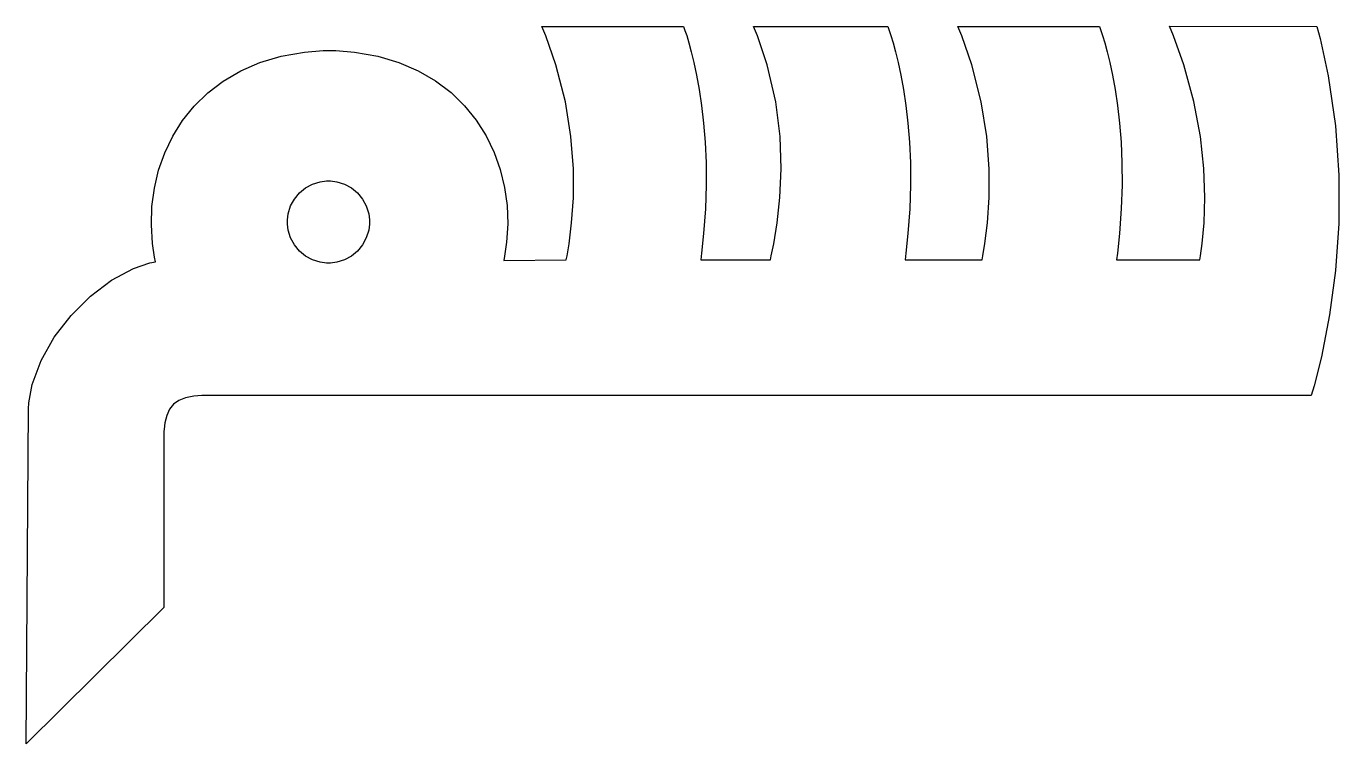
# Model space of a CAD drawing. Header units: millimetres. Extents: x -4.2 to 10.4, y -3.7 to 12.4.
# Drawn here: x -3.51 to 8.55, y -3.65 to 2.94 of the extents above; entities that cross this region are included whole.
import ezdxf

# ---------------------------------------------------------------- set-up
doc = ezdxf.new("R2010")
doc.units = ezdxf.units.MM
doc.layers.get('0').update_dxf_attribs({"linetype": 'CONTINUOUS'})

msp = doc.modelspace()

# ---------------------------------------------------------------- linework, layer by layer
at = {"color": 142}
for p, q in [((1.26666, 2.84831), (1.22998, 2.93485)), ((1.22998, 2.93485), (2.53065, 2.93485)), ((2.53065, 2.93485), (2.53435, 2.92524)), ((2.53435, 2.92524), (2.5446, 2.89665)), ((2.5446, 2.89665), (2.56028, 2.84956)), ((3.21208, 2.84858), (3.17557, 2.93485)), ((3.17557, 2.93485), (4.40869, 2.93485)), ((4.40869, 2.93485), (4.41238, 2.92524)), ((4.41238, 2.92524), (4.42264, 2.89665)), ((4.42264, 2.89665), (4.43832, 2.84961)), ((5.08996, 2.84836), (5.05333, 2.93485)), ((5.05333, 2.93485), (6.35357, 2.93485)), ((6.35357, 2.93485), (6.35726, 2.92524)), ((6.35726, 2.92524), (6.36751, 2.89665)), ((6.36751, 2.89665), (6.38314, 2.84961)), ((7.03597, 2.84912), (6.99924, 2.93576)), ((6.99924, 2.93576), (8.35357, 2.93485)), ((8.35357, 2.93485), (8.38439, 2.82226)), ((1.35889, 2.581), (1.26666, 2.84831)), ((2.56028, 2.84956), (2.58003, 2.78461)), ((2.58003, 2.78461), (2.60265, 2.70221)), ((3.30154, 2.58111), (3.21208, 2.84858)), ((4.43832, 2.84961), (4.45806, 2.78461)), ((4.45806, 2.78461), (4.48068, 2.70221)), ((5.18213, 2.58128), (5.08996, 2.84836)), ((6.38314, 2.84961), (6.40294, 2.78467)), ((6.40294, 2.78467), (6.42557, 2.70226)), ((7.13032, 2.58231), (7.03597, 2.84912)), ((8.38439, 2.82226), (8.45742, 2.47906)), ((-1.36193, 2.60215), (-1.16677, 2.65994)), ((-1.16677, 2.65994), (-0.953885, 2.69754)), ((-0.953885, 2.69754), (-0.780761, 2.71224)), ((-0.780761, 2.71224), (-0.722982, 2.71326)), ((-0.722982, 2.71326), (-0.665365, 2.71229)), ((-0.665365, 2.71229), (-0.492567, 2.6976)), ((-0.492567, 2.6976), (-0.280003, 2.66015)), ((-0.280003, 2.66015), (-0.085124, 2.6026)), ((2.60265, 2.70221), (2.62696, 2.60286)), ((4.48068, 2.70221), (4.50499, 2.60292)), ((6.42557, 2.70226), (6.44982, 2.60297)), ((-1.53933, 2.52588), (-1.36193, 2.60215)), ((-0.085124, 2.6026), (0.092068, 2.52664)), ((1.44547, 2.24169), (1.35889, 2.581)), ((2.62696, 2.60286), (2.65164, 2.48708)), ((3.38043, 2.24197), (3.30154, 2.58111)), ((4.50499, 2.60292), (4.52968, 2.48719)), ((5.26861, 2.24224), (5.18213, 2.58128)), ((6.44982, 2.60297), (6.4745, 2.48725)), ((7.22293, 2.24333), (7.13032, 2.58231)), ((-1.84142, 2.32443), (-1.69911, 2.43278)), ((-1.69911, 2.43278), (-1.53933, 2.52588)), ((0.092068, 2.52664), (0.251736, 2.43392)), ((0.251736, 2.43392), (0.393935, 2.32607)), ((2.65164, 2.48708), (2.67551, 2.35542)), ((4.52968, 2.48719), (4.55354, 2.35553)), ((6.4745, 2.48725), (6.49843, 2.35562)), ((8.45742, 2.47906), (8.52317, 2.02171)), ((-1.96625, 2.20264), (-1.84142, 2.32443)), ((0.393935, 2.32607), (0.518826, 2.20481)), ((2.67551, 2.35542), (2.69737, 2.20839)), ((4.55354, 2.35553), (4.57542, 2.2085)), ((6.49843, 2.35562), (6.52024, 2.20865)), ((-2.07379, 2.06896), (-1.96625, 2.20264)), ((0.518826, 2.20481), (0.626411, 2.07183)), ((1.49642, 1.92199), (1.44547, 2.24169)), ((2.69737, 2.20839), (2.71588, 2.04644)), ((3.42057, 1.92236), (3.38043, 2.24197)), ((4.57542, 2.2085), (4.59392, 2.0466)), ((5.31956, 1.92275), (5.26861, 2.24224)), ((6.52024, 2.20865), (6.53874, 2.04676)), ((7.28256, 1.92378), (7.22293, 2.24333)), ((-2.16407, 1.92512), (-2.07379, 2.06896)), ((0.626411, 2.07183), (0.716906, 1.92871)), ((2.71588, 2.04644), (2.72993, 1.87011)), ((4.59392, 2.0466), (4.60796, 1.87028)), ((6.53874, 2.04676), (6.55279, 1.8705)), ((8.52317, 2.02171), (8.5541, 1.56808)), ((-2.23719, 1.77274), (-2.16407, 1.92512)), ((0.716906, 1.92871), (0.79031, 1.77718)), ((1.5185, 1.62674), (1.49642, 1.92199)), ((2.72993, 1.87011), (2.73817, 1.6799)), ((3.43028, 1.62722), (3.42057, 1.92236)), ((4.60796, 1.87028), (4.61621, 1.68013)), ((5.34164, 1.62765), (5.31956, 1.92275)), ((6.55279, 1.8705), (6.56104, 1.68039)), ((7.31456, 1.62864), (7.28256, 1.92378)), ((-2.29329, 1.6135), (-2.23719, 1.77274)), ((0.79031, 1.77718), (0.846733, 1.61882)), ((-2.33247, 1.44911), (-2.29329, 1.6135)), ((0.846733, 1.61882), (0.886339, 1.4554)), ((1.51844, 1.361), (1.5185, 1.62674)), ((2.73817, 1.6799), (2.73942, 1.47629)), ((3.41786, 1.36155), (3.43028, 1.62722)), ((4.61621, 1.68013), (4.61751, 1.47657)), ((5.34153, 1.36203), (5.34164, 1.62765)), ((6.56104, 1.68039), (6.56233, 1.47689)), ((7.32443, 1.3629), (7.31456, 1.62864)), ((-2.35482, 1.2812), (-2.33247, 1.44911)), ((-0.999783, 1.40489), (-0.943901, 1.45101)), ((-0.943901, 1.45101), (-0.879775, 1.48583)), ((-0.879775, 1.48583), (-0.808865, 1.50782)), ((-0.808865, 1.50782), (-0.75179, 1.51546)), ((-0.75179, 1.51546), (-0.732747, 1.51546)), ((-0.732747, 1.51546), (-0.713758, 1.51546)), ((-0.713758, 1.51546), (-0.656685, 1.50782)), ((-0.656685, 1.50782), (-0.585775, 1.48583)), ((-0.585775, 1.48583), (-0.521647, 1.45101)), ((-0.521647, 1.45101), (-0.465767, 1.40489)), ((0.886339, 1.4554), (0.909125, 1.28852)), ((2.73942, 1.47629), (2.73242, 1.25987)), ((4.61751, 1.47657), (4.61051, 1.2602)), ((6.56233, 1.47689), (6.55539, 1.26052)), ((8.5541, 1.56808), (8.5535, 1.12359)), ((-1.08073, 1.28488), (-1.0459, 1.34901)), ((-1.0459, 1.34901), (-0.999783, 1.40489)), ((-0.465767, 1.40489), (-0.41965, 1.34901)), ((-0.41965, 1.34901), (-0.384819, 1.28488)), ((1.50299, 1.12972), (1.51844, 1.361)), ((3.3916, 1.13021), (3.41786, 1.36155)), ((5.32607, 1.13075), (5.34153, 1.36203)), ((7.31765, 1.13146), (7.32443, 1.3629)), ((-2.3604, 1.11138), (-2.35482, 1.2812)), ((-1.11035, 1.1569), (-1.1027, 1.21398)), ((-1.1027, 1.21398), (-1.08073, 1.28488)), ((-0.384819, 1.28488), (-0.362847, 1.21398)), ((-0.362847, 1.21398), (-0.355143, 1.1569)), ((0.909125, 1.28852), (0.91531, 1.1199)), ((2.73242, 1.25987), (2.71604, 1.03109)), ((4.61051, 1.2602), (4.59413, 1.03141)), ((6.55539, 1.26052), (6.53901, 1.03179)), ((-2.34933, 0.941407), (-2.3604, 1.11138)), ((-1.11035, 1.13786), (-1.11035, 1.1569)), ((-1.11035, 1.11887), (-1.11035, 1.13786)), ((-1.1027, 1.06179), (-1.11035, 1.11887)), ((-0.355143, 1.11887), (-0.362847, 1.06179)), ((-0.355143, 1.1569), (-0.355143, 1.13786)), ((-0.355143, 1.13786), (-0.355143, 1.11887)), ((0.91531, 1.1199), (0.904893, 0.951118)), ((1.47889, 0.937771), (1.50299, 1.12972)), ((3.35986, 0.93826), (3.3916, 1.13021)), ((5.30197, 0.938747), (5.32607, 1.13075)), ((7.29969, 0.939344), (7.31765, 1.13146)), ((8.5535, 1.12359), (8.52453, 0.693631)), ((-1.08073, 0.990886), (-1.1027, 1.06179)), ((-1.0459, 0.926758), (-1.08073, 0.990886)), ((-0.384819, 0.990886), (-0.41965, 0.926758)), ((-0.362847, 1.06179), (-0.384819, 0.990886)), ((2.71604, 1.03109), (2.69689, 0.850424)), ((4.59413, 1.03141), (4.57503, 0.850803)), ((6.53901, 1.03179), (6.51992, 0.851238)), ((-2.33062, 0.814561), (-2.34933, 0.941407)), ((-0.999783, 0.870876), (-1.0459, 0.926758)), ((-0.943901, 0.824761), (-0.999783, 0.870876)), ((-0.465767, 0.870876), (-0.521647, 0.824761)), ((-0.41965, 0.926758), (-0.465767, 0.870876)), ((0.904893, 0.951118), (0.886774, 0.825304)), ((1.46018, 0.826878), (1.47889, 0.937771)), ((2.69689, 0.850424), (2.68892, 0.790419)), ((3.33832, 0.827419), (3.35986, 0.93826)), ((4.57503, 0.850803), (4.56706, 0.790799)), ((5.28326, 0.827746), (5.30197, 0.938747)), ((6.51992, 0.851238), (6.51193, 0.791233)), ((7.28331, 0.828125), (7.29969, 0.939344)), ((-2.52387, 0.710721), (-2.37332, 0.763346)), ((-2.37332, 0.763346), (-2.32167, 0.77284)), ((-2.32167, 0.77284), (-2.33062, 0.814561)), ((-0.879775, 0.789931), (-0.943901, 0.824761)), ((-0.808865, 0.767958), (-0.879775, 0.789931)), ((-0.75179, 0.760254), (-0.808865, 0.767958)), ((-0.732747, 0.760254), (-0.75179, 0.760254)), ((-0.713758, 0.760254), (-0.732747, 0.760254)), ((-0.656685, 0.767958), (-0.713758, 0.760254)), ((-0.585775, 0.789931), (-0.656685, 0.767958)), ((-0.521647, 0.824761), (-0.585775, 0.789931)), ((0.886774, 0.825304), (0.878039, 0.783908)), ((0.878039, 0.783908), (1.45285, 0.790147)), ((1.45285, 0.790147), (1.46018, 0.826878)), ((2.68892, 0.790419), (3.33094, 0.790528)), ((3.33094, 0.790528), (3.33832, 0.827419)), ((4.56706, 0.790799), (5.27593, 0.790961)), ((5.27593, 0.790961), (5.28326, 0.827746)), ((6.51193, 0.791233), (7.27599, 0.791396)), ((7.27599, 0.791396), (7.28331, 0.828125)), ((-2.72624, 0.602701), (-2.52387, 0.710721)), ((8.52453, 0.693631), (8.4706, 0.283529)), ((-2.92063, 0.456543), (-2.72624, 0.602701)), ((-3.09896, 0.279893), (-2.92063, 0.456543)), ((-3.25304, 0.080404), (-3.09896, 0.279893)), ((8.4706, 0.283529), (8.39492, -0.101346)), ((-3.37472, -0.134223), (-3.25304, 0.080404)), ((8.39492, -0.101346), (8.32736, -0.368056)), ((-3.45594, -0.356392), (-3.37472, -0.134223)), ((-3.48708, -0.522732), (-3.45594, -0.356392)), ((-2.04644, -0.47781), (-2.10878, -0.50255)), ((-1.96881, -0.462403), (-2.04644, -0.47781)), ((-1.89794, -0.456272), (-1.96881, -0.462403)), ((-1.87429, -0.455729), (-1.89794, -0.456272)), ((8.30078, -0.455729), (-1.87429, -0.455729)), ((8.32736, -0.368056), (8.30078, -0.455729)), ((-3.51047, -3.65494), (-3.48844, -0.57845)), ((-3.48844, -0.57845), (-3.48708, -0.522732)), ((-2.19374, -0.582249), (-2.2194, -0.638292)), ((-2.15733, -0.537164), (-2.19374, -0.582249)), ((-2.10878, -0.50255), (-2.15733, -0.537164)), ((-2.23594, -0.705892), (-2.24354, -0.765571)), ((-2.2194, -0.638292), (-2.23594, -0.705892)), ((-2.24354, -0.765571), (-2.24485, -0.78559)), ((-2.24485, -0.78559), (-2.24485, -2.40494)), ((-2.24485, -2.40494), (-3.51047, -3.65494))]:
    msp.add_line(p, q, dxfattribs=at)
at = {"color": 0}
for p, q in [((1.26666, 2.84831), (1.22998, 2.93485)), ((1.22998, 2.93485), (2.53065, 2.93485)), ((2.53065, 2.93485), (2.53435, 2.92524)), ((2.53435, 2.92524), (2.5446, 2.89665)), ((2.5446, 2.89665), (2.56028, 2.84956)), ((3.21208, 2.84858), (3.17557, 2.93485)), ((3.17557, 2.93485), (4.40869, 2.93485)), ((4.40869, 2.93485), (4.41238, 2.92524)), ((4.41238, 2.92524), (4.42264, 2.89665)), ((4.42264, 2.89665), (4.43832, 2.84961)), ((5.08996, 2.84836), (5.05333, 2.93485)), ((5.05333, 2.93485), (6.35357, 2.93485)), ((6.35357, 2.93485), (6.35726, 2.92524)), ((6.35726, 2.92524), (6.36751, 2.89665)), ((6.36751, 2.89665), (6.38314, 2.84961)), ((7.03597, 2.84912), (6.99924, 2.93576)), ((6.99924, 2.93576), (8.35357, 2.93485)), ((8.35357, 2.93485), (8.38439, 2.82226)), ((1.35889, 2.581), (1.26666, 2.84831)), ((2.56028, 2.84956), (2.58003, 2.78461)), ((2.58003, 2.78461), (2.60265, 2.70221)), ((3.30154, 2.58111), (3.21208, 2.84858)), ((4.43832, 2.84961), (4.45806, 2.78461)), ((4.45806, 2.78461), (4.48068, 2.70221)), ((5.18213, 2.58128), (5.08996, 2.84836)), ((6.38314, 2.84961), (6.40294, 2.78467)), ((6.40294, 2.78467), (6.42557, 2.70226)), ((7.13032, 2.58231), (7.03597, 2.84912)), ((8.38439, 2.82226), (8.45742, 2.47906)), ((-1.36193, 2.60215), (-1.16677, 2.65994)), ((-1.16677, 2.65994), (-0.953885, 2.69754)), ((-0.953885, 2.69754), (-0.780761, 2.71224)), ((-0.780761, 2.71224), (-0.722982, 2.71326)), ((-0.722982, 2.71326), (-0.665365, 2.71229)), ((-0.665365, 2.71229), (-0.492567, 2.6976)), ((-0.492567, 2.6976), (-0.280003, 2.66015)), ((-0.280003, 2.66015), (-0.085124, 2.6026)), ((2.60265, 2.70221), (2.62696, 2.60286)), ((4.48068, 2.70221), (4.50499, 2.60292)), ((6.42557, 2.70226), (6.44982, 2.60297)), ((-1.53933, 2.52588), (-1.36193, 2.60215)), ((-0.085124, 2.6026), (0.092068, 2.52664)), ((1.44547, 2.24169), (1.35889, 2.581)), ((2.62696, 2.60286), (2.65164, 2.48708)), ((3.38043, 2.24197), (3.30154, 2.58111)), ((4.50499, 2.60292), (4.52968, 2.48719)), ((5.26861, 2.24224), (5.18213, 2.58128)), ((6.44982, 2.60297), (6.4745, 2.48725)), ((7.22293, 2.24333), (7.13032, 2.58231)), ((-1.84142, 2.32443), (-1.69911, 2.43278)), ((-1.69911, 2.43278), (-1.53933, 2.52588)), ((0.092068, 2.52664), (0.251736, 2.43392)), ((0.251736, 2.43392), (0.393935, 2.32607)), ((2.65164, 2.48708), (2.67551, 2.35542)), ((4.52968, 2.48719), (4.55354, 2.35553)), ((6.4745, 2.48725), (6.49843, 2.35562)), ((8.45742, 2.47906), (8.52317, 2.02171)), ((-1.96625, 2.20264), (-1.84142, 2.32443)), ((0.393935, 2.32607), (0.518826, 2.20481)), ((2.67551, 2.35542), (2.69737, 2.20839)), ((4.55354, 2.35553), (4.57542, 2.2085)), ((6.49843, 2.35562), (6.52024, 2.20865)), ((-2.07379, 2.06896), (-1.96625, 2.20264)), ((0.518826, 2.20481), (0.626411, 2.07183)), ((1.49642, 1.92199), (1.44547, 2.24169)), ((2.69737, 2.20839), (2.71588, 2.04644)), ((3.42057, 1.92236), (3.38043, 2.24197)), ((4.57542, 2.2085), (4.59392, 2.0466)), ((5.31956, 1.92275), (5.26861, 2.24224)), ((6.52024, 2.20865), (6.53874, 2.04676)), ((7.28256, 1.92378), (7.22293, 2.24333)), ((-2.16407, 1.92512), (-2.07379, 2.06896)), ((0.626411, 2.07183), (0.716906, 1.92871)), ((2.71588, 2.04644), (2.72993, 1.87011)), ((4.59392, 2.0466), (4.60796, 1.87028)), ((6.53874, 2.04676), (6.55279, 1.8705)), ((8.52317, 2.02171), (8.5541, 1.56808)), ((-2.23719, 1.77274), (-2.16407, 1.92512)), ((0.716906, 1.92871), (0.79031, 1.77718)), ((1.5185, 1.62674), (1.49642, 1.92199)), ((2.72993, 1.87011), (2.73817, 1.6799)), ((3.43028, 1.62722), (3.42057, 1.92236)), ((4.60796, 1.87028), (4.61621, 1.68013)), ((5.34164, 1.62765), (5.31956, 1.92275)), ((6.55279, 1.8705), (6.56104, 1.68039)), ((7.31456, 1.62864), (7.28256, 1.92378)), ((-2.29329, 1.6135), (-2.23719, 1.77274)), ((0.79031, 1.77718), (0.846733, 1.61882)), ((-2.33247, 1.44911), (-2.29329, 1.6135)), ((0.846733, 1.61882), (0.886339, 1.4554)), ((1.51844, 1.361), (1.5185, 1.62674)), ((2.73817, 1.6799), (2.73942, 1.47629)), ((3.41786, 1.36155), (3.43028, 1.62722)), ((4.61621, 1.68013), (4.61751, 1.47657)), ((5.34153, 1.36203), (5.34164, 1.62765)), ((6.56104, 1.68039), (6.56233, 1.47689)), ((7.32443, 1.3629), (7.31456, 1.62864)), ((-2.35482, 1.2812), (-2.33247, 1.44911)), ((-0.999783, 1.40489), (-0.943901, 1.45101)), ((-0.943901, 1.45101), (-0.879775, 1.48583)), ((-0.879775, 1.48583), (-0.808865, 1.50782)), ((-0.808865, 1.50782), (-0.75179, 1.51546)), ((-0.75179, 1.51546), (-0.732747, 1.51546)), ((-0.732747, 1.51546), (-0.713758, 1.51546)), ((-0.713758, 1.51546), (-0.656685, 1.50782)), ((-0.656685, 1.50782), (-0.585775, 1.48583)), ((-0.585775, 1.48583), (-0.521647, 1.45101)), ((-0.521647, 1.45101), (-0.465767, 1.40489)), ((0.886339, 1.4554), (0.909125, 1.28852)), ((2.73942, 1.47629), (2.73242, 1.25987)), ((4.61751, 1.47657), (4.61051, 1.2602)), ((6.56233, 1.47689), (6.55539, 1.26052)), ((8.5541, 1.56808), (8.5535, 1.12359)), ((-1.08073, 1.28488), (-1.0459, 1.34901)), ((-1.0459, 1.34901), (-0.999783, 1.40489)), ((-0.465767, 1.40489), (-0.41965, 1.34901)), ((-0.41965, 1.34901), (-0.384819, 1.28488)), ((1.50299, 1.12972), (1.51844, 1.361)), ((3.3916, 1.13021), (3.41786, 1.36155)), ((5.32607, 1.13075), (5.34153, 1.36203)), ((7.31765, 1.13146), (7.32443, 1.3629)), ((-2.3604, 1.11138), (-2.35482, 1.2812)), ((-1.11035, 1.1569), (-1.1027, 1.21398)), ((-1.1027, 1.21398), (-1.08073, 1.28488)), ((-0.384819, 1.28488), (-0.362847, 1.21398)), ((-0.362847, 1.21398), (-0.355143, 1.1569)), ((0.909125, 1.28852), (0.91531, 1.1199)), ((2.73242, 1.25987), (2.71604, 1.03109)), ((4.61051, 1.2602), (4.59413, 1.03141)), ((6.55539, 1.26052), (6.53901, 1.03179)), ((-2.34933, 0.941407), (-2.3604, 1.11138)), ((-1.11035, 1.13786), (-1.11035, 1.1569)), ((-1.11035, 1.11887), (-1.11035, 1.13786)), ((-1.1027, 1.06179), (-1.11035, 1.11887)), ((-0.355143, 1.11887), (-0.362847, 1.06179)), ((-0.355143, 1.1569), (-0.355143, 1.13786)), ((-0.355143, 1.13786), (-0.355143, 1.11887)), ((0.91531, 1.1199), (0.904893, 0.951118)), ((1.47889, 0.937771), (1.50299, 1.12972)), ((3.35986, 0.93826), (3.3916, 1.13021)), ((5.30197, 0.938747), (5.32607, 1.13075)), ((7.29969, 0.939344), (7.31765, 1.13146)), ((8.5535, 1.12359), (8.52453, 0.693631)), ((-1.08073, 0.990886), (-1.1027, 1.06179)), ((-1.0459, 0.926758), (-1.08073, 0.990886)), ((-0.384819, 0.990886), (-0.41965, 0.926758)), ((-0.362847, 1.06179), (-0.384819, 0.990886)), ((2.71604, 1.03109), (2.69689, 0.850424)), ((4.59413, 1.03141), (4.57503, 0.850803)), ((6.53901, 1.03179), (6.51992, 0.851238)), ((-2.33062, 0.814561), (-2.34933, 0.941407)), ((-0.999783, 0.870876), (-1.0459, 0.926758)), ((-0.943901, 0.824761), (-0.999783, 0.870876)), ((-0.465767, 0.870876), (-0.521647, 0.824761)), ((-0.41965, 0.926758), (-0.465767, 0.870876)), ((0.904893, 0.951118), (0.886774, 0.825304)), ((1.46018, 0.826878), (1.47889, 0.937771)), ((2.69689, 0.850424), (2.68892, 0.790419)), ((3.33832, 0.827419), (3.35986, 0.93826)), ((4.57503, 0.850803), (4.56706, 0.790799)), ((5.28326, 0.827746), (5.30197, 0.938747)), ((6.51992, 0.851238), (6.51193, 0.791233)), ((7.28331, 0.828125), (7.29969, 0.939344)), ((-2.52387, 0.710721), (-2.37332, 0.763346)), ((-2.37332, 0.763346), (-2.32167, 0.77284)), ((-2.32167, 0.77284), (-2.33062, 0.814561)), ((-0.879775, 0.789931), (-0.943901, 0.824761)), ((-0.808865, 0.767958), (-0.879775, 0.789931)), ((-0.75179, 0.760254), (-0.808865, 0.767958)), ((-0.732747, 0.760254), (-0.75179, 0.760254)), ((-0.713758, 0.760254), (-0.732747, 0.760254)), ((-0.656685, 0.767958), (-0.713758, 0.760254)), ((-0.585775, 0.789931), (-0.656685, 0.767958)), ((-0.521647, 0.824761), (-0.585775, 0.789931)), ((0.886774, 0.825304), (0.878039, 0.783908)), ((0.878039, 0.783908), (1.45285, 0.790147)), ((1.45285, 0.790147), (1.46018, 0.826878)), ((2.68892, 0.790419), (3.33094, 0.790528)), ((3.33094, 0.790528), (3.33832, 0.827419)), ((4.56706, 0.790799), (5.27593, 0.790961)), ((5.27593, 0.790961), (5.28326, 0.827746)), ((6.51193, 0.791233), (7.27599, 0.791396)), ((7.27599, 0.791396), (7.28331, 0.828125)), ((-2.72624, 0.602701), (-2.52387, 0.710721)), ((8.52453, 0.693631), (8.4706, 0.283529)), ((-2.92063, 0.456543), (-2.72624, 0.602701)), ((-3.09896, 0.279893), (-2.92063, 0.456543)), ((-3.25304, 0.080404), (-3.09896, 0.279893)), ((8.4706, 0.283529), (8.39492, -0.101346)), ((-3.37472, -0.134223), (-3.25304, 0.080404)), ((8.39492, -0.101346), (8.32736, -0.368056)), ((-3.45594, -0.356392), (-3.37472, -0.134223)), ((-3.48708, -0.522732), (-3.45594, -0.356392)), ((-2.04644, -0.47781), (-2.10878, -0.50255)), ((-1.96881, -0.462403), (-2.04644, -0.47781)), ((-1.89794, -0.456272), (-1.96881, -0.462403)), ((-1.87429, -0.455729), (-1.89794, -0.456272)), ((8.30078, -0.455729), (-1.87429, -0.455729)), ((8.32736, -0.368056), (8.30078, -0.455729)), ((-3.51047, -3.65494), (-3.48844, -0.57845)), ((-3.48844, -0.57845), (-3.48708, -0.522732)), ((-2.19374, -0.582249), (-2.2194, -0.638292)), ((-2.15733, -0.537164), (-2.19374, -0.582249)), ((-2.10878, -0.50255), (-2.15733, -0.537164)), ((-2.23594, -0.705892), (-2.24354, -0.765571)), ((-2.2194, -0.638292), (-2.23594, -0.705892)), ((-2.24354, -0.765571), (-2.24485, -0.78559)), ((-2.24485, -0.78559), (-2.24485, -2.40494)), ((-2.24485, -2.40494), (-3.51047, -3.65494))]:
    msp.add_line(p, q, dxfattribs=at)

doc.saveas('drawing.dxf')
